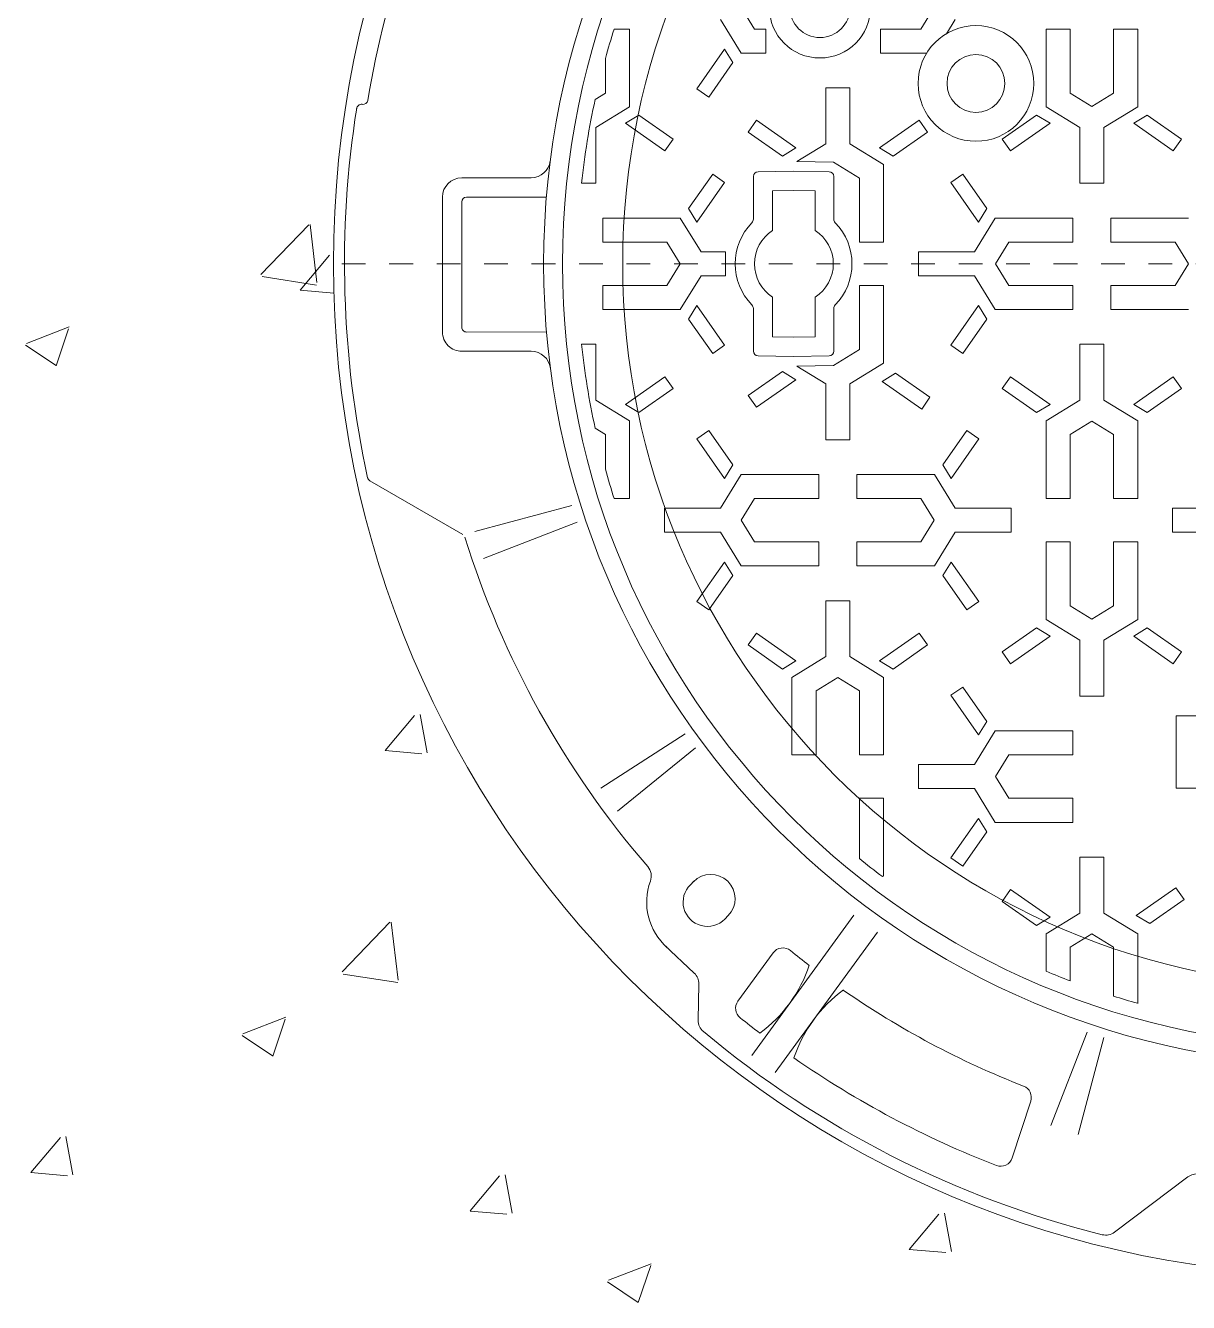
# Model space of a CAD drawing. Header units: millimetres. Extents: x -9869 to 940, y 100 to 694.
# Drawn here: x 441.76 to 446.66, y 337.74 to 343.12 of the extents above; entities that cross this region are included whole.
import ezdxf

# ---------------------------------------------------------------- set-up
doc = ezdxf.new("R2010")
doc.units = ezdxf.units.MM
doc.linetypes.add('SGC_DASHDOT', pattern=[1, 0.5, -0.25, 0, -0.25])
for name, color, linetype, lineweight in [('Alvenaria', 8, 'Continuous', 9), ('SGC-Conexoes (Linhas Externas)', 6, 'Continuous', 9), ('SGC-EIXOS', 9, 'SGC_DASHDOT', 9)]:
    doc.layers.add(name, color=color, linetype=linetype, lineweight=lineweight)

# ---------------------------------------------------------------- blocks, each defined once
blk = doc.blocks.new('BB-1-LC01-N0-D0-S0', base_point=(-177731.04, -35526.77))
at = {"layer": 'SGC-Conexoes (Linhas Externas)'}
for p, q in [((-177796.6, -35147.85), (-177827.05, -35124.91)), ((-177861.81, -35179.3), (-177869.48, -35155.71)), ((-177831.52, -35205.72), (-177842.19, -35165.46)), ((-177838.45, -35207.97), (-177853.48, -35169.12)), ((-177967.75, -35191.15), (-177925.4, -35249.44)), ((-177977.53, -35198.25), (-177935.18, -35256.54)), ((-177999.45, -35227.94), (-177999.71, -35212.88)), ((-177968.67, -35240.8), (-177983.25, -35220.74)), ((-177817.44, -35219.88), (-177817.44, -35248.76)), ((-177827.44, -35222.88), (-177827.44, -35243.17)), ((-178013.72, -35244.08), (-178001.35, -35232.45)), ((-177845.44, -35229.18), (-177845.44, -35243.17)), ((-177845.44, -35229.18), (-177845.44, -35241.26)), ((-177855.44, -35233.22), (-177855.44, -35248.76)), ((-177836.44, -35248.7), (-177845.44, -35243.17)), ((-177836.44, -35248.7), (-177827.44, -35243.17)), ((-177859.36, -35252.21), (-177873.61, -35262.19)), ((-177853.79, -35255.64), (-177859.36, -35252.21)), ((-177841.44, -35257.36), (-177855.44, -35248.76)), ((-177831.44, -35257.36), (-177817.44, -35248.76)), ((-177818.01, -35256.39), (-177812.44, -35252.97)), ((-177818.01, -35256.39), (-177812.44, -35252.97)), ((-177812.44, -35252.97), (-177798.19, -35262.94)), ((-177987.28, -35256.28), (-177988.71, -35254.86)), ((-177853.79, -35255.64), (-177870.17, -35267.11)), ((-177841.44, -35280.57), (-177841.44, -35257.36)), ((-177831.44, -35280.57), (-177831.44, -35257.36)), ((-177818.01, -35256.39), (-177801.63, -35267.86)), ((-177870.17, -35267.11), (-177873.61, -35262.19)), ((-177801.63, -35267.86), (-177798.19, -35262.94)), ((-178001.52, -35270.52), (-178002.95, -35269.1)), ((-177923.33, -35272.47), (-177922.84, -35272.77)), ((-177922.84, -35304.97), (-177922.84, -35272.77)), ((-177932.84, -35304.97), (-177932.84, -35279.95)), ((-177894.88, -35280.23), (-177889.96, -35276.79)), ((-177883.41, -35296.61), (-177894.88, -35280.23)), ((-177879.98, -35291.04), (-177889.96, -35276.79)), ((-177932.84, -35304.97), (-177932.84, -35280.27)), ((-177836.44, -35280.57), (-177841.44, -35280.57)), ((-177831.44, -35280.57), (-177841.44, -35280.57)), ((-177841.44, -35280.57), (-177839.94, -35280.57)), ((-177841.44, -35280.57), (-177839.94, -35280.57)), ((-177836.44, -35280.57), (-177831.44, -35280.57)), ((-177885.13, -35308.97), (-177876.53, -35294.97)), ((-177883.41, -35296.61), (-177879.98, -35291.04)), ((-177844.34, -35294.97), (-177876.53, -35294.97)), ((-177844.34, -35304.97), (-177844.34, -35294.97)), ((-178000.9, -35325.9), (-178033.2, -35299.6)), ((-177844.34, -35299.97), (-177844.34, -35296.47)), ((-177844.34, -35299.97), (-177844.34, -35300.55)), ((-177844.34, -35299.97), (-177844.34, -35300.55)), ((-177844.34, -35299.97), (-177844.34, -35300.55)), ((-177932.84, -35304.97), (-177922.84, -35304.97)), ((-177932.84, -35304.97), (-177931.59, -35304.97)), ((-177932.84, -35304.97), (-177930.34, -35304.97)), ((-177927.84, -35304.97), (-177932.84, -35304.97)), ((-177927.84, -35304.97), (-177931.34, -35304.97)), ((-177927.84, -35304.97), (-177930.34, -35304.97)), ((-177927.84, -35304.97), (-177924.34, -35304.97)), ((-177922.84, -35304.97), (-177924.34, -35304.97)), ((-177922.84, -35304.97), (-177922.84, -35304.97)), ((-177922.84, -35304.97), (-177922.84, -35304.97)), ((-177876.47, -35313.97), (-177870.94, -35304.97)), ((-177844.34, -35304.97), (-177870.94, -35304.97)), ((-177852.75, -35304.97), (-177869.03, -35304.97)), ((-178005.18, -35331.79), (-178040.18, -35309.2)), ((-177908.34, -35308.97), (-177885.13, -35308.97)), ((-177908.34, -35313.97), (-177908.34, -35308.97)), ((-177908.34, -35308.97), (-177908.34, -35310.47)), ((-177908.34, -35308.97), (-177908.34, -35310.47)), ((-177908.34, -35318.97), (-177908.34, -35308.97)), ((-177908.34, -35313.97), (-177908.34, -35318.97)), ((-177876.47, -35313.97), (-177870.94, -35322.97)), ((-177908.34, -35318.97), (-177908.34, -35317.47)), ((-177908.34, -35318.97), (-177908.34, -35318.97)), ((-177908.34, -35318.97), (-177885.13, -35318.97)), ((-177885.13, -35318.97), (-177876.53, -35332.97)), ((-177960.84, -35322.97), (-177960.84, -35355.16)), ((-177950.84, -35322.97), (-177960.84, -35322.97)), ((-177960.84, -35322.97), (-177959.34, -35322.97)), ((-177960.84, -35322.97), (-177960.84, -35322.97)), ((-177960.84, -35322.97), (-177960.84, -35322.97)), ((-177955.84, -35322.97), (-177959.34, -35322.97)), ((-177955.84, -35322.97), (-177953.34, -35322.97)), ((-177955.84, -35322.97), (-177950.84, -35322.97)), ((-177955.84, -35322.97), (-177952.34, -35322.97)), ((-177950.84, -35322.97), (-177953.34, -35322.97)), ((-177950.84, -35322.97), (-177952.09, -35322.97)), ((-177950.84, -35322.97), (-177950.84, -35347.66)), ((-177950.84, -35322.97), (-177950.84, -35349.57)), ((-177922.84, -35322.97), (-177932.84, -35322.97)), ((-177932.84, -35322.97), (-177932.84, -35349.57)), ((-177932.84, -35322.97), (-177931.34, -35322.97)), ((-177922.84, -35322.97), (-177927.84, -35322.97)), ((-177922.84, -35322.97), (-177924.34, -35322.97)), ((-177922.84, -35322.97), (-177922.84, -35355.16)), ((-177922.84, -35322.97), (-177922.84, -35322.97)), ((-177844.34, -35322.97), (-177870.94, -35322.97)), ((-177844.34, -35322.97), (-177844.34, -35332.97)), ((-177844.34, -35325.26), (-177844.34, -35322.97)), ((-177883.41, -35331.32), (-177894.88, -35347.7)), ((-177883.41, -35331.32), (-177879.98, -35336.89)), ((-177844.34, -35332.97), (-177876.53, -35332.97)), ((-177879.98, -35336.89), (-177889.96, -35351.14)), ((-177894.88, -35347.7), (-177889.96, -35351.14)), ((-177841.44, -35347.37), (-177831.44, -35347.37)), ((-177836.44, -35347.37), (-177841.44, -35347.37)), ((-177841.44, -35347.37), (-177839.94, -35347.37)), ((-177841.44, -35347.37), (-177841.44, -35347.37)), ((-177841.44, -35347.37), (-177841.44, -35370.57)), ((-177836.44, -35347.37), (-177831.44, -35347.37)), ((-177831.44, -35347.37), (-177832.94, -35347.37)), ((-177831.44, -35347.37), (-177832.94, -35347.37)), ((-177831.44, -35347.37), (-177831.44, -35370.57)), ((-177941.84, -35355.1), (-177950.84, -35349.57)), ((-177941.84, -35355.1), (-177932.84, -35349.57)), ((-177964.76, -35358.61), (-177979.01, -35368.59)), ((-177959.19, -35362.04), (-177964.76, -35358.61)), ((-177946.84, -35363.76), (-177960.84, -35355.16)), ((-177936.84, -35363.76), (-177922.84, -35355.16)), ((-177924.48, -35362.04), (-177918.91, -35358.61)), ((-177918.91, -35358.61), (-177904.66, -35368.59)), ((-177959.19, -35362.04), (-177975.57, -35373.51)), ((-177946.84, -35386.97), (-177946.84, -35363.76)), ((-177936.84, -35386.97), (-177936.84, -35363.76)), ((-177924.48, -35362.04), (-177908.1, -35373.51)), ((-177870.17, -35360.82), (-177873.61, -35365.74)), ((-177853.79, -35372.29), (-177870.17, -35360.82)), ((-177819.08, -35372.29), (-177802.7, -35360.82)), ((-177802.7, -35360.82), (-177799.26, -35365.74)), ((-177975.57, -35373.51), (-177979.01, -35368.59)), ((-177908.1, -35373.51), (-177904.66, -35368.59)), ((-177859.36, -35375.72), (-177873.61, -35365.74)), ((-177813.51, -35375.72), (-177799.26, -35365.74)), ((-177853.79, -35372.29), (-177859.36, -35375.72)), ((-177841.44, -35370.57), (-177855.44, -35379.17)), ((-177831.44, -35370.57), (-177817.44, -35379.17)), ((-177819.08, -35372.29), (-177813.51, -35375.72)), ((-177855.44, -35411.37), (-177855.44, -35379.17)), ((-177836.44, -35379.24), (-177845.44, -35384.77)), ((-177836.44, -35379.24), (-177827.44, -35384.77)), ((-177817.44, -35411.37), (-177817.44, -35379.17)), ((-178000.28, -35386.63), (-177995.36, -35383.19)), ((-177985.38, -35397.44), (-177995.36, -35383.19)), ((-177898.29, -35397.44), (-177888.31, -35383.19)), ((-177883.39, -35386.63), (-177888.31, -35383.19)), ((-177845.44, -35411.37), (-177845.44, -35384.77)), ((-177827.44, -35411.37), (-177827.44, -35384.77)), ((-177988.81, -35403.01), (-178000.28, -35386.63)), ((-177936.84, -35386.97), (-177946.84, -35386.97)), ((-177946.84, -35386.97), (-177945.34, -35386.97)), ((-177946.84, -35386.97), (-177945.34, -35386.97)), ((-177941.84, -35386.97), (-177946.84, -35386.97)), ((-177894.86, -35403.01), (-177883.39, -35386.63)), ((-177827.44, -35411.37), (-177827.44, -35386.67)), ((-177990.53, -35415.37), (-177981.93, -35401.37)), ((-177988.81, -35403.01), (-177985.38, -35397.44)), ((-177949.74, -35401.37), (-177981.93, -35401.37)), ((-177949.74, -35401.37), (-177949.74, -35402.87)), ((-177949.74, -35401.37), (-177949.74, -35401.37)), ((-177949.74, -35401.37), (-177949.74, -35401.37)), ((-177949.74, -35411.37), (-177949.74, -35401.37)), ((-177933.94, -35401.37), (-177901.74, -35401.37)), ((-177933.94, -35411.37), (-177933.94, -35401.37)), ((-177933.94, -35401.37), (-177933.94, -35401.37)), ((-177933.94, -35401.37), (-177933.94, -35401.37)), ((-177933.94, -35401.37), (-177933.94, -35402.87)), ((-177893.14, -35415.37), (-177901.74, -35401.37)), ((-177894.86, -35403.01), (-177898.29, -35397.44)), ((-178049.88, -35419.49), (-178088.73, -35404.46)), ((-177949.74, -35406.37), (-177949.74, -35402.87)), ((-177949.74, -35406.37), (-177949.74, -35411.37)), ((-177949.74, -35406.37), (-177949.74, -35408.87)), ((-177949.74, -35406.37), (-177949.74, -35409.87)), ((-177933.94, -35406.37), (-177933.94, -35402.87)), ((-177933.94, -35406.37), (-177933.94, -35407.31)), ((-177933.94, -35406.37), (-177933.94, -35407.31)), ((-177933.94, -35406.37), (-177933.94, -35407.31)), ((-177981.87, -35420.37), (-177976.34, -35411.37)), ((-177949.74, -35411.37), (-177976.34, -35411.37)), ((-177949.74, -35411.37), (-177974.43, -35411.37)), ((-177949.74, -35411.37), (-177949.74, -35408.87)), ((-177949.74, -35411.37), (-177949.74, -35410.12)), ((-177933.94, -35411.37), (-177909.24, -35411.37)), ((-177926.92, -35411.37), (-177907.34, -35411.37)), ((-177901.81, -35420.37), (-177907.34, -35411.37)), ((-177855.44, -35411.37), (-177845.44, -35411.37)), ((-177855.44, -35411.37), (-177850.44, -35411.37)), ((-177845.44, -35411.37), (-177846.94, -35411.37)), ((-177827.44, -35411.37), (-177826.19, -35411.37)), ((-177827.44, -35411.37), (-177824.94, -35411.37)), ((-177822.44, -35411.37), (-177827.44, -35411.37)), ((-177827.44, -35411.37), (-177817.44, -35411.37)), ((-177822.44, -35411.37), (-177825.94, -35411.37)), ((-177822.44, -35411.37), (-177824.94, -35411.37)), ((-177822.44, -35411.37), (-177818.94, -35411.37)), ((-177817.44, -35411.37), (-177818.94, -35411.37)), ((-177817.44, -35411.37), (-177817.44, -35411.37)), ((-177817.44, -35411.37), (-177817.44, -35411.37)), ((-178135.87, -35436.7), (-178097.42, -35414.5)), ((-178052.13, -35426.42), (-178092.39, -35415.75)), ((-178013.74, -35415.37), (-177990.53, -35415.37)), ((-178013.74, -35415.37), (-178013.74, -35416.87)), ((-178013.74, -35415.37), (-178013.74, -35416.87)), ((-178013.74, -35420.37), (-178013.74, -35415.37)), ((-177869.94, -35415.37), (-177893.14, -35415.37)), ((-177869.94, -35420.37), (-177869.94, -35415.37)), ((-177869.94, -35415.37), (-177869.94, -35416.87)), ((-177869.94, -35415.37), (-177869.94, -35416.87)), ((-177802.94, -35415.37), (-177779.73, -35415.37)), ((-177802.94, -35420.37), (-177802.94, -35415.37)), ((-177802.94, -35415.37), (-177802.94, -35416.87)), ((-177802.94, -35415.37), (-177802.94, -35416.87)), ((-178013.74, -35420.37), (-178013.74, -35425.37)), ((-177981.87, -35420.37), (-177976.34, -35429.37)), ((-177901.81, -35420.37), (-177907.34, -35429.37)), ((-177869.94, -35420.37), (-177869.94, -35425.37)), ((-177802.94, -35420.37), (-177802.94, -35425.37)), ((-178013.74, -35425.37), (-178013.74, -35423.87)), ((-178013.74, -35425.37), (-177990.53, -35425.37)), ((-178013.74, -35425.37), (-178013.74, -35425.37)), ((-177990.53, -35425.37), (-177981.93, -35439.37)), ((-177893.14, -35425.37), (-177901.74, -35439.37)), ((-177869.94, -35425.37), (-177893.14, -35425.37)), ((-177869.94, -35425.37), (-177869.94, -35423.87)), ((-177869.94, -35425.37), (-177869.94, -35425.37)), ((-177802.94, -35425.37), (-177802.94, -35423.87)), ((-177802.94, -35425.37), (-177779.73, -35425.37)), ((-177802.94, -35425.37), (-177802.94, -35425.37)), ((-178028.24, -35429.37), (-178034.61, -35429.37)), ((-178028.24, -35429.37), (-178033.24, -35429.37)), ((-178028.24, -35429.37), (-178029.74, -35429.37)), ((-178028.24, -35429.37), (-178028.24, -35461.56)), ((-178028.24, -35429.37), (-178028.24, -35429.37)), ((-177949.74, -35429.37), (-177976.34, -35429.37)), ((-177949.74, -35429.37), (-177949.74, -35430.87)), ((-177949.74, -35439.37), (-177949.74, -35429.37)), ((-177933.94, -35429.37), (-177907.34, -35429.37)), ((-177933.94, -35439.37), (-177933.94, -35429.37)), ((-177933.94, -35429.37), (-177933.94, -35430.87)), ((-177855.44, -35429.37), (-177855.44, -35461.56)), ((-177855.44, -35429.37), (-177850.44, -35429.37)), ((-177855.44, -35429.37), (-177845.44, -35429.37)), ((-177855.44, -35429.37), (-177855.44, -35429.37)), ((-177855.44, -35429.37), (-177853.94, -35429.37)), ((-177845.44, -35429.37), (-177846.94, -35429.37)), ((-177845.44, -35429.37), (-177845.44, -35455.97)), ((-177827.44, -35429.37), (-177827.44, -35454.06)), ((-177827.44, -35429.37), (-177827.44, -35455.97)), ((-177827.44, -35429.37), (-177817.44, -35429.37)), ((-177822.44, -35429.37), (-177827.44, -35429.37)), ((-177827.44, -35429.37), (-177824.94, -35429.37)), ((-177827.44, -35429.37), (-177826.19, -35429.37)), ((-177822.44, -35429.37), (-177825.94, -35429.37)), ((-177822.44, -35429.37), (-177824.94, -35429.37)), ((-177822.44, -35429.37), (-177818.94, -35429.37)), ((-177817.44, -35429.37), (-177818.94, -35429.37)), ((-177817.44, -35429.37), (-177817.44, -35461.56)), ((-177817.44, -35429.37), (-177817.44, -35429.37)), ((-177817.44, -35429.37), (-177817.44, -35429.37)), ((-177988.81, -35437.72), (-178000.28, -35454.1)), ((-177988.81, -35437.72), (-177985.38, -35443.29)), ((-177949.74, -35439.37), (-177949.74, -35434.37)), ((-177949.74, -35439.37), (-177949.74, -35437.87)), ((-177933.94, -35439.37), (-177933.94, -35434.37)), ((-177933.94, -35439.37), (-177933.94, -35437.87)), ((-177894.86, -35437.72), (-177898.29, -35443.29)), ((-177894.86, -35437.72), (-177883.39, -35454.1)), ((-178038.24, -35441.5), (-178038.24, -35455.97)), ((-177985.38, -35443.29), (-177995.36, -35457.54)), ((-177949.74, -35439.37), (-177981.93, -35439.37)), ((-177949.74, -35439.37), (-177949.74, -35439.37)), ((-177933.94, -35439.37), (-177901.74, -35439.37)), ((-177933.94, -35439.37), (-177933.94, -35439.37)), ((-177898.29, -35443.29), (-177888.31, -35457.54)), ((-178000.28, -35454.1), (-177995.36, -35457.54)), ((-177946.84, -35453.77), (-177946.84, -35476.97)), ((-177936.84, -35453.77), (-177946.84, -35453.77)), ((-177941.84, -35453.77), (-177946.84, -35453.77)), ((-177946.84, -35453.77), (-177945.34, -35453.77)), ((-177946.84, -35453.77), (-177945.34, -35453.77)), ((-177941.84, -35453.77), (-177936.84, -35453.77)), ((-177936.84, -35453.77), (-177936.84, -35476.97)), ((-177883.39, -35454.1), (-177888.31, -35457.54)), ((-178042.47, -35458.57), (-178038.24, -35455.97)), ((-177836.44, -35461.5), (-177845.44, -35455.97)), ((-177836.44, -35461.5), (-177827.44, -35455.97)), ((-178042.24, -35470.16), (-178028.24, -35461.56)), ((-178029.88, -35468.44), (-178024.31, -35465.01)), ((-178024.31, -35465.01), (-178010.06, -35474.99)), ((-177859.36, -35465.01), (-177873.61, -35474.99)), ((-177853.79, -35468.44), (-177859.36, -35465.01)), ((-177841.44, -35470.16), (-177855.44, -35461.56)), ((-177831.44, -35470.16), (-177817.44, -35461.56)), ((-177819.08, -35468.44), (-177813.51, -35465.01)), ((-177813.51, -35465.01), (-177799.26, -35474.99)), ((-178042.24, -35493.37), (-178042.24, -35470.16)), ((-178029.88, -35468.44), (-178013.5, -35479.91)), ((-177975.57, -35467.22), (-177979.01, -35472.14)), ((-177959.19, -35478.69), (-177975.57, -35467.22)), ((-177923.41, -35477.94), (-177907.03, -35466.47)), ((-177907.03, -35466.47), (-177903.59, -35471.39)), ((-177853.79, -35468.44), (-177870.17, -35479.91)), ((-177841.44, -35493.37), (-177841.44, -35470.16)), ((-177831.44, -35493.37), (-177831.44, -35470.16)), ((-177819.08, -35468.44), (-177802.7, -35479.91)), ((-178013.5, -35479.91), (-178010.06, -35474.99)), ((-177964.76, -35482.12), (-177979.01, -35472.14)), ((-177917.84, -35481.37), (-177903.59, -35471.39)), ((-177870.17, -35479.91), (-177873.61, -35474.99)), ((-177802.7, -35479.91), (-177799.26, -35474.99)), ((-177959.19, -35478.69), (-177964.76, -35482.12)), ((-177946.84, -35476.97), (-177958.76, -35484.3)), ((-177936.84, -35476.97), (-177922.84, -35485.57)), ((-177923.41, -35477.94), (-177917.84, -35481.37)), ((-177923.41, -35477.94), (-177917.84, -35481.37)), ((-177943.58, -35484.56), (-177958.76, -35484.3)), ((-177943.58, -35484.56), (-177932.84, -35491.17)), ((-177922.84, -35517.77), (-177922.84, -35485.57)), ((-178068.97, -35490.48), (-178097.77, -35490.45)), ((-178003.69, -35503.84), (-177993.71, -35489.59)), ((-177988.79, -35493.03), (-177993.71, -35489.59)), ((-177932.84, -35517.77), (-177932.84, -35491.17)), ((-177894.88, -35493.03), (-177889.96, -35489.59)), ((-177879.98, -35503.84), (-177889.96, -35489.59)), ((-178042.24, -35493.37), (-178048.1, -35493.37)), ((-178047.24, -35493.37), (-178048.1, -35493.37)), ((-178047.24, -35493.37), (-178042.24, -35493.37)), ((-178042.24, -35493.37), (-178043.74, -35493.37)), ((-178042.24, -35493.37), (-178042.24, -35493.37)), ((-178000.26, -35509.41), (-177988.79, -35493.03)), ((-177883.41, -35509.41), (-177894.88, -35493.03)), ((-177836.44, -35493.37), (-177841.44, -35493.37)), ((-177841.44, -35493.37), (-177831.44, -35493.37)), ((-177841.44, -35493.37), (-177841.44, -35493.37)), ((-177841.44, -35493.37), (-177839.94, -35493.37)), ((-177836.44, -35493.37), (-177831.44, -35493.37)), ((-177831.44, -35493.37), (-177832.94, -35493.37)), ((-177831.44, -35493.37), (-177832.94, -35493.37)), ((-178105.82, -35554.45), (-178105.78, -35498.45)), ((-178097.82, -35552.45), (-178097.78, -35500.45)), ((-178062.62, -35498.48), (-178095.78, -35498.45)), ((-178039.34, -35507.77), (-178007.14, -35507.77)), ((-178039.34, -35517.77), (-178039.34, -35507.77)), ((-178039.34, -35507.77), (-178039.34, -35507.77)), ((-178039.34, -35507.77), (-178039.34, -35507.77)), ((-178039.34, -35507.77), (-178039.34, -35509.27)), ((-177998.54, -35521.77), (-178007.14, -35507.77)), ((-178000.26, -35509.41), (-178003.69, -35503.84)), ((-177885.13, -35521.77), (-177876.53, -35507.77)), ((-177883.41, -35509.41), (-177879.98, -35503.84)), ((-177844.34, -35507.77), (-177876.53, -35507.77)), ((-177844.34, -35507.77), (-177844.34, -35517.77)), ((-177844.34, -35507.77), (-177844.34, -35509.27)), ((-177844.34, -35507.77), (-177844.34, -35512.77)), ((-177844.34, -35507.77), (-177844.34, -35507.77)), ((-177828.54, -35507.77), (-177796.34, -35507.77)), ((-177828.54, -35507.77), (-177828.54, -35517.77)), ((-177828.54, -35507.77), (-177828.54, -35509.27)), ((-177828.54, -35507.77), (-177828.54, -35512.77)), ((-177828.54, -35507.77), (-177828.54, -35507.77)), ((-178039.34, -35512.77), (-178039.34, -35509.27)), ((-178039.34, -35512.77), (-178039.34, -35516.27)), ((-178039.34, -35512.77), (-178039.34, -35515.27)), ((-178039.34, -35512.77), (-178039.34, -35517.77)), ((-178039.34, -35517.77), (-178039.34, -35515.27)), ((-178039.34, -35517.77), (-178039.34, -35516.52)), ((-178039.34, -35517.77), (-178012.74, -35517.77)), ((-178039.34, -35517.77), (-178014.64, -35517.77)), ((-178007.21, -35526.77), (-178012.74, -35517.77)), ((-177922.84, -35517.77), (-177932.84, -35517.77)), ((-177932.84, -35517.77), (-177931.34, -35517.77)), ((-177922.84, -35517.77), (-177927.84, -35517.77)), ((-177922.84, -35517.77), (-177924.34, -35517.77)), ((-177922.84, -35517.77), (-177922.84, -35517.77)), ((-177876.47, -35526.77), (-177870.94, -35517.77)), ((-177844.34, -35517.77), (-177870.94, -35517.77)), ((-177844.34, -35517.77), (-177844.34, -35516.27)), ((-177828.54, -35517.77), (-177828.54, -35516.27)), ((-177828.54, -35517.77), (-177801.94, -35517.77)), ((-177796.41, -35526.77), (-177801.94, -35517.77)), ((-177988.4, -35521.77), (-177998.54, -35521.77)), ((-177988.4, -35531.77), (-177988.4, -35521.77)), ((-177908.34, -35521.77), (-177885.13, -35521.77)), ((-177908.34, -35521.77), (-177908.34, -35531.77)), ((-177908.34, -35526.77), (-177908.34, -35521.77)), ((-177908.34, -35521.77), (-177908.34, -35523.27)), ((-177908.34, -35521.77), (-177908.34, -35521.77)), ((-178007.21, -35526.77), (-178012.74, -35535.77)), ((-177908.34, -35526.77), (-177908.34, -35531.77)), ((-177876.47, -35526.77), (-177870.94, -35535.77)), ((-177796.41, -35526.77), (-177801.94, -35535.77)), ((-177998.54, -35531.77), (-178007.14, -35545.77)), ((-177988.4, -35531.77), (-177998.54, -35531.77)), ((-177908.34, -35531.77), (-177908.34, -35530.27)), ((-177908.34, -35531.77), (-177908.34, -35530.27)), ((-177908.34, -35531.77), (-177885.13, -35531.77)), ((-177885.13, -35531.77), (-177876.53, -35545.77)), ((-178039.34, -35535.77), (-178012.74, -35535.77)), ((-178039.34, -35545.77), (-178039.34, -35535.77)), ((-178039.34, -35535.77), (-178039.34, -35537.27)), ((-177932.84, -35535.77), (-177932.84, -35562.37)), ((-177932.84, -35535.77), (-177932.84, -35560.46)), ((-177932.84, -35535.77), (-177922.84, -35535.77)), ((-177927.84, -35535.77), (-177932.84, -35535.77)), ((-177932.84, -35535.77), (-177930.34, -35535.77)), ((-177932.84, -35535.77), (-177931.59, -35535.77)), ((-177927.84, -35535.77), (-177931.34, -35535.77)), ((-177927.84, -35535.77), (-177930.34, -35535.77)), ((-177927.84, -35535.77), (-177924.34, -35535.77)), ((-177922.84, -35535.77), (-177924.34, -35535.77)), ((-177922.84, -35535.77), (-177922.84, -35567.96)), ((-177922.84, -35535.77), (-177922.84, -35535.77)), ((-177922.84, -35535.77), (-177922.84, -35535.77)), ((-177844.34, -35535.77), (-177870.94, -35535.77)), ((-177844.34, -35535.77), (-177869.03, -35535.77)), ((-177844.34, -35535.77), (-177844.34, -35538.27)), ((-177844.34, -35535.77), (-177844.34, -35545.77)), ((-177844.34, -35540.77), (-177844.34, -35535.77)), ((-177844.34, -35535.77), (-177844.34, -35537.02)), ((-177844.34, -35540.77), (-177844.34, -35537.27)), ((-177844.34, -35540.77), (-177844.34, -35538.27)), ((-177828.54, -35535.77), (-177803.84, -35535.77)), ((-177828.54, -35535.77), (-177801.94, -35535.77)), ((-177828.54, -35535.77), (-177828.54, -35538.27)), ((-177828.54, -35535.77), (-177828.54, -35545.77)), ((-177828.54, -35540.77), (-177828.54, -35535.77)), ((-177828.54, -35535.77), (-177828.54, -35537.02)), ((-177828.54, -35540.77), (-177828.54, -35537.27)), ((-177828.54, -35540.77), (-177828.54, -35538.27)), ((-178039.34, -35545.77), (-178039.34, -35540.77)), ((-178039.34, -35545.77), (-178039.34, -35544.27)), ((-178000.26, -35544.12), (-178003.69, -35549.69)), ((-178000.26, -35544.12), (-177988.79, -35560.5)), ((-177883.41, -35544.12), (-177894.88, -35560.5)), ((-177883.41, -35544.12), (-177879.98, -35549.69)), ((-177844.34, -35540.77), (-177844.34, -35544.27)), ((-177828.54, -35540.77), (-177828.54, -35544.27)), ((-178039.34, -35545.77), (-178007.14, -35545.77)), ((-178039.34, -35545.77), (-178039.34, -35545.77)), ((-178003.69, -35549.69), (-177993.71, -35563.94)), ((-177879.98, -35549.69), (-177889.96, -35563.94)), ((-177844.34, -35545.77), (-177876.53, -35545.77)), ((-177828.54, -35545.77), (-177796.34, -35545.77)), ((-178062.67, -35554.48), (-178095.82, -35554.45)), ((-178042.24, -35560.17), (-178048.1, -35560.17)), ((-178047.24, -35560.17), (-178048.1, -35560.17)), ((-178047.24, -35560.17), (-178042.24, -35560.17)), ((-178042.24, -35560.17), (-178043.74, -35560.17)), ((-178042.24, -35560.17), (-178042.24, -35583.37)), ((-178042.24, -35560.17), (-178042.24, -35560.17)), ((-177988.79, -35560.5), (-177993.71, -35563.94)), ((-177894.88, -35560.5), (-177889.96, -35563.94)), ((-177836.44, -35560.17), (-177841.44, -35560.17)), ((-177841.44, -35560.17), (-177831.44, -35560.17)), ((-177841.44, -35560.17), (-177841.44, -35583.37)), ((-177841.44, -35560.17), (-177841.44, -35560.17)), ((-177841.44, -35560.17), (-177839.94, -35560.17)), ((-177836.44, -35560.17), (-177831.44, -35560.17)), ((-177831.44, -35560.17), (-177832.94, -35560.17)), ((-177831.44, -35560.17), (-177832.94, -35560.17)), ((-177831.44, -35560.17), (-177831.44, -35583.37)), ((-178069.03, -35562.48), (-178097.83, -35562.45)), ((-177943.58, -35568.97), (-177932.84, -35562.37)), ((-177964.76, -35571.41), (-177979.01, -35581.39)), ((-177959.19, -35574.84), (-177964.76, -35571.41)), ((-177943.58, -35568.97), (-177958.76, -35569.24)), ((-177946.84, -35576.56), (-177958.76, -35569.24)), ((-177936.84, -35576.56), (-177922.84, -35567.96)), ((-177924.48, -35574.84), (-177918.91, -35571.41)), ((-177918.91, -35571.41), (-177904.66, -35581.39)), ((-178029.88, -35585.09), (-178013.5, -35573.62)), ((-178013.5, -35573.62), (-178010.06, -35578.54)), ((-177959.19, -35574.84), (-177975.57, -35586.31)), ((-177946.84, -35599.77), (-177946.84, -35576.56)), ((-177936.84, -35599.77), (-177936.84, -35576.56)), ((-177924.48, -35574.84), (-177908.1, -35586.31)), ((-177870.17, -35573.62), (-177873.61, -35578.54)), ((-177853.79, -35585.09), (-177870.17, -35573.62)), ((-177819.08, -35585.09), (-177802.7, -35573.62)), ((-177802.7, -35573.62), (-177799.26, -35578.54)), ((-178024.31, -35588.52), (-178010.06, -35578.54)), ((-177975.57, -35586.31), (-177979.01, -35581.39)), ((-177908.1, -35586.31), (-177904.66, -35581.39)), ((-177859.36, -35588.52), (-177873.61, -35578.54)), ((-177813.51, -35588.52), (-177799.26, -35578.54)), ((-178042.24, -35583.37), (-178028.24, -35591.97)), ((-178029.88, -35585.09), (-178024.31, -35588.52)), ((-177853.79, -35585.09), (-177859.36, -35588.52)), ((-177841.44, -35583.37), (-177855.44, -35591.97)), ((-177831.44, -35583.37), (-177817.44, -35591.97)), ((-177819.08, -35585.09), (-177813.51, -35588.52)), ((-178028.24, -35624.17), (-178028.24, -35591.97)), ((-177855.44, -35624.17), (-177855.44, -35591.97)), ((-177836.44, -35592.04), (-177845.44, -35597.57)), ((-177836.44, -35592.04), (-177827.44, -35597.57)), ((-177817.44, -35624.17), (-177817.44, -35591.97)), ((-178042.47, -35594.96), (-178038.24, -35597.57)), ((-178038.24, -35612.03), (-178038.24, -35597.57)), ((-178000.28, -35599.43), (-177995.36, -35595.99)), ((-177985.38, -35610.24), (-177995.36, -35595.99)), ((-177845.44, -35624.17), (-177845.44, -35597.57)), ((-177827.44, -35624.17), (-177827.44, -35597.57)), ((-177988.81, -35615.81), (-178000.28, -35599.43)), ((-177946.84, -35599.77), (-177936.84, -35599.77)), ((-177941.84, -35599.77), (-177946.84, -35599.77)), ((-177946.84, -35599.77), (-177946.84, -35599.77)), ((-177946.84, -35599.77), (-177945.34, -35599.77)), ((-177941.84, -35599.77), (-177936.84, -35599.77)), ((-177936.84, -35599.77), (-177938.34, -35599.77)), ((-177936.84, -35599.77), (-177938.34, -35599.77)), ((-177827.44, -35624.17), (-177827.44, -35599.47)), ((-177988.81, -35615.81), (-177985.38, -35610.24)), ((-177990.53, -35628.17), (-177981.93, -35614.17)), ((-177971.61, -35614.17), (-177981.93, -35614.17)), ((-177971.61, -35614.17), (-177971.61, -35624.17)), ((-177924.05, -35614.17), (-177904.97, -35614.17)), ((-177924.05, -35614.17), (-177924.05, -35624.17)), ((-178028.24, -35624.17), (-178034.61, -35624.17)), ((-178028.24, -35624.17), (-178033.24, -35624.17)), ((-178028.24, -35624.17), (-178029.74, -35624.17)), ((-178028.24, -35624.17), (-178028.24, -35624.17)), ((-177981.87, -35633.17), (-177976.34, -35624.17)), ((-177971.61, -35624.17), (-177976.34, -35624.17)), ((-177924.05, -35624.17), (-177907.34, -35624.17)), ((-177901.81, -35633.17), (-177907.34, -35624.17)), ((-177893.14, -35628.17), (-177896.77, -35622.25)), ((-177855.44, -35624.17), (-177850.44, -35624.17)), ((-177855.44, -35624.17), (-177845.44, -35624.17)), ((-177855.44, -35624.17), (-177855.44, -35624.17)), ((-177855.44, -35624.17), (-177853.94, -35624.17)), ((-177845.44, -35624.17), (-177846.94, -35624.17)), ((-177827.44, -35624.17), (-177817.44, -35624.17)), ((-177822.44, -35624.17), (-177827.44, -35624.17)), ((-177827.44, -35624.17), (-177824.94, -35624.17)), ((-177827.44, -35624.17), (-177826.19, -35624.17)), ((-177822.44, -35624.17), (-177825.94, -35624.17)), ((-177822.44, -35624.17), (-177824.94, -35624.17)), ((-177822.44, -35624.17), (-177818.94, -35624.17)), ((-177817.44, -35624.17), (-177818.94, -35624.17)), ((-177817.44, -35624.17), (-177817.44, -35624.17)), ((-177817.44, -35624.17), (-177817.44, -35624.17))]:
    blk.add_line(p, q, dxfattribs=at)
blk.add_lwpolyline([(-177775.98, -35309.19), (-177801.41, -35309.19), (-177801.41, -35339.21), (-177789.96, -35339.21), (-177789.96, -35331.9), (-177775.98, -35331.9, 1)], format="xyb", close=True, dxfattribs=at)
for points in [[(-177960.18, -35565.26), (-177974.88, -35565, -0.409111), (-177976.85, -35563), (-177976.85, -35545.24, 0.196543), (-177977.42, -35543.84, -0.40888), (-177977.42, -35509.7, 0.196543), (-177976.85, -35508.3), (-177976.85, -35490.53, -0.409111), (-177974.88, -35488.53), (-177960.18, -35488.27)], [(-177960.18, -35565.26), (-177945.47, -35565, 0.409111), (-177943.5, -35563), (-177943.5, -35545.24, -0.196543), (-177942.93, -35543.84, 0.40888), (-177942.93, -35509.7, -0.196543), (-177943.5, -35508.3), (-177943.5, -35490.53, 0.409111), (-177945.47, -35488.53), (-177960.18, -35488.27)], [(-177960.04, -35496.27), (-177968.85, -35496.42), (-177968.85, -35512.98, 0.547723), (-177968.85, -35540.56), (-177968.85, -35557.11), (-177960.04, -35557.26)], [(-177960.04, -35496.27), (-177951.23, -35496.42), (-177951.23, -35512.98, -0.547723), (-177951.23, -35540.56), (-177951.23, -35557.11), (-177960.04, -35557.26)]]:
    blk.add_lwpolyline(points, format="xyb", dxfattribs=at)
for radius in [420, 332.79, 325, 300]:
    blk.add_circle((-177731.04, -35526.77), radius, dxfattribs=at)
at = {"layer": 'SGC-Conexoes (Linhas Externas)', "ltscale": 3}
for centre, radius in [((-177884.51, -35601.62), 24), ((-177884.51, -35601.62), 12), ((-177949.23, -35633.18), 21), ((-177949.23, -35633.18), 12.5)]:
    blk.add_circle(centre, radius, dxfattribs=at)
at = {"layer": 'SGC-Conexoes (Linhas Externas)'}
for centre, radius, start, end in [((-177731.04, -35526.77), 415.39, 104.0895, 129.9105), ((-177830.69, -35129.74), 6.04, 53, 104.0895), ((-177731.04, -35526.77), 401.29, 111.1824, 124.7919), ((-177874.23, -35157.25), 5, 18, 111.1824), ((-177792.97, -35143.03), 6.04, 233, 279.1676), ((-177866.56, -35180.85), 5, 291.3948, 18), ((-177731.04, -35526.77), 366.52, 111.3948, 124.6832), ((-177905.22, -35178.97), 57.75, 198.416, 233.584), ((-177993.67, -35212.78), 6.04, 129.9105, 181), ((-177731.04, -35526.77), 401.29, 127.2874, 128.7724), ((-178008.44, -35253.96), 57.75, 18.416, 53.584), ((-177979.2, -35217.8), 5, 128.7724, 216), ((-177731.04, -35526.77), 318.81, 105.724, 107.6), ((-178005.49, -35228.04), 6.04, 313.2339, 1), ((-177731.04, -35526.77), 318.81, 111.0283, 112.9667), ((-177731.04, -35526.77), 366.52, 127.4043, 128.9574), ((-177995.92, -35261.88), 25.18, 131.4678, 200.2636), ((-177964.63, -35237.87), 5, 216, 308.9574), ((-177995.92, -35261.88), 10.07, 44.2299, 225.7701), ((-177994.5, -35263.31), 10.07, 224.2263, 44.2257), ((-178025.21, -35272.69), 6.04, 319.183, 20.2636), ((-177731.04, -35526.77), 318.81, 127.0957, 129.2696), ((-177731.04, -35526.77), 382.66, 139.183, 162.7594), ((-177731.04, -35526.77), 318.81, 162.2113, 164.4872), ((-177731.04, -35526.77), 415.39, 167.6628, 188.9547), ((-178134.86, -35438.44), 2.01, 120, 167.6628), ((-177731.04, -35526.77), 318.81, 167.6486, 173.9865), ((-178068.96, -35482.48), 8, 269.9519, 352.533), ((-178097.78, -35498.45), 8, 89.9519, 179.9519), ((-178095.78, -35500.45), 2, 89.9519, 179.9519), ((-178097.82, -35554.45), 8, 179.9519, 269.9519), ((-178095.82, -35552.45), 2, 179.9519, 269.9519), ((-177731.04, -35526.77), 318.81, 186.0135, 192.3514), ((-178069.04, -35570.48), 8, 7.3685, 89.9519), ((-178139.39, -35590.94), 2.03, 183.9585, 277.84), ((-178138.75, -35594.93), 2.01, 9.4908, 98), ((-177731.04, -35526.77), 411.36, 189.4908, 199.2036), ((-177731.04, -35526.77), 318.81, 195.5128, 197.7887)]:
    blk.add_arc(centre, radius, start, end, dxfattribs=at)
at = {"layer": 'SGC-EIXOS'}
blk.add_line((-177311.04, -35526.77), (-178151.04, -35526.77), dxfattribs=at)

msp = doc.modelspace()

# ---------------------------------------------------------------- linework, layer by layer
at = {"layer": 'Alvenaria'}
for p, q in [((442.7539, 342.0748), (442.955, 342.2843)), ((442.9896, 342.0399), (442.9611, 342.2851)), ((442.9189, 342.0082), (443.0433, 342.1565)), ((442.7584, 342.0653), (442.988, 342.0297)), ((442.9189, 342.0081), (443.0609, 341.9957)), ((441.7649, 341.7838), (441.9456, 341.8532)), ((441.8909, 341.6896), (441.9432, 341.8456)), ((441.7616, 341.7765), (441.89, 341.6899)), ((443.277, 340.0668), (443.4015, 340.2151)), ((443.4546, 340.0575), (443.4248, 340.2193)), ((443.277, 340.0667), (443.4313, 340.0532)), ((443.0961, 339.1334), (443.2971, 339.3429)), ((443.3318, 339.0985), (443.3032, 339.3436)), ((443.1006, 339.1238), (443.3302, 339.0882)), ((442.6775, 338.873), (442.8582, 338.9424)), ((442.8035, 338.7788), (442.8559, 338.9348)), ((442.6742, 338.8657), (442.8026, 338.7791)), ((441.7839, 338.2873), (441.9083, 338.4356)), ((441.9615, 338.278), (441.9316, 338.4398)), ((441.7839, 338.2872), (441.9381, 338.2737)), ((443.6352, 338.1254), (443.7596, 338.2737)), ((443.8127, 338.1161), (443.7829, 338.2778)), ((443.6351, 338.1253), (443.7894, 338.1118)), ((445.4864, 337.9634), (445.6108, 338.1117)), ((445.664, 337.9541), (445.6342, 338.1159)), ((445.4864, 337.9633), (445.6407, 337.9498)), ((444.2181, 337.8339), (444.3988, 337.9032)), ((444.3442, 337.7396), (444.3965, 337.8956)), ((444.2148, 337.8266), (444.3432, 337.74))]:
    msp.add_line(p, q, dxfattribs=at)

# ---------------------------------------------------------------- block references
at = {"layer": 'SGC-Conexoes (Linhas Externas)', "xscale": -0.01016147392798765, "yscale": 0.01016147392798765, "zscale": 0.01016147392798765, "rotation": 180}
msp.add_blockref('BB-1-LC01-N0-D0-S0', (447.3269, 342.1194), dxfattribs=at)

doc.saveas('drawing.dxf')
